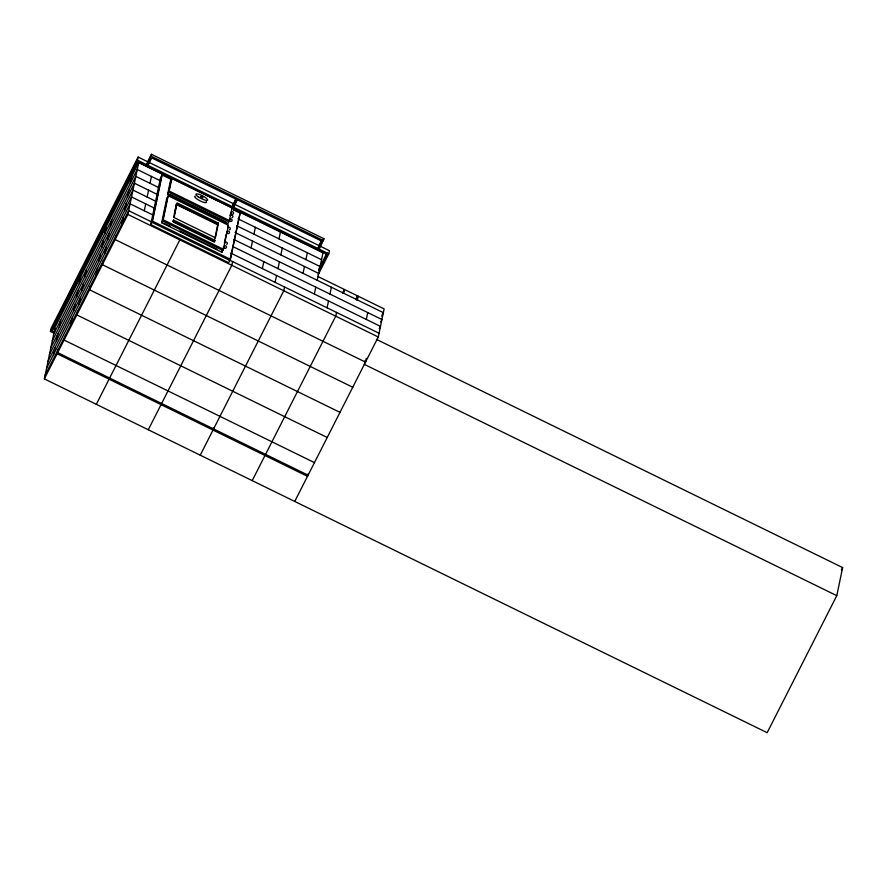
<?xml version="1.0" encoding="UTF-8"?>
<svg xmlns="http://www.w3.org/2000/svg" width="887" height="887" viewBox="0 0 887 887"><rect width="100%" height="100%" fill="white"/><g stroke="black" fill="none" stroke-linecap="round" stroke-linejoin="round"><path stroke-width="1.33" d="M54.162 333.29L50.437 331.472L51.091 328.345L138.106 157.054L329.443 250.711L328.789 253.826L318.145 274.782M376.432 339.366L842.65 567.58L836.785 595.654L767.166 732.695L44.35 378.882L55.171 327.092L138.705 162.643L171.025 178.464M53.53 354.567L54.961 347.704M56.391 340.841L57.832 333.978M59.263 327.115L60.693 320.251M44.35 378.882L57.112 353.758L57.899 350.01M308.077 475.177L57.688 352.616L58.475 348.868M64.851 336.306L64.075 340.054L314.464 462.615M70.661 324.886L72.091 318.023M73.521 311.16L74.963 304.296M76.393 297.433L77.823 290.57M79.265 283.707L80.695 276.844M77.624 311.182L76.836 314.929L327.225 437.491M79.054 304.319L80.484 297.455M81.926 290.592L83.356 283.729M84.786 276.866L86.216 270.003M90.385 286.057L89.598 289.805L339.987 412.366M96.184 274.637L97.614 267.774M99.045 260.911L100.486 254.048M101.916 247.185L103.347 240.322M104.788 233.458L106.218 226.595M103.147 260.933L102.36 264.681L352.749 387.242M104.577 254.07L106.008 247.207M107.449 240.344L108.879 233.481M110.31 226.617L111.751 219.754M115.909 235.809L115.122 239.557L365.511 362.118L366.298 358.37M121.707 224.389L123.138 217.526M124.579 210.662L126.009 203.799M127.44 196.936L128.881 190.073M130.311 183.21L131.742 176.347M50.437 331.472L137.452 160.17L138.106 157.054M57.688 352.616L127.883 214.432L138.705 162.643M318.289 248.005L321.77 241.153L151.699 157.897L148.218 164.749L147.031 164.173L147.419 162.299L151.489 154.305L323.921 238.714L319.475 248.582L318.289 248.005L318.677 246.131L321.582 240.421M147.031 164.173L151.489 154.305M144.271 210.762L145.712 203.899M147.142 197.036L148.572 190.173M150.014 183.31L151.444 176.446M233.902 210.097L240.089 213.124L230.443 259.303L228.691 262.74L150.735 224.588L160.381 178.409L162.133 174.972L172.034 179.817M161.556 176.114L151.899 222.304L229.855 260.445M150.735 224.588L152.486 221.151L162.133 174.972M161.667 222.77L166.689 198.743L168.197 195.772L228.425 225.265L223.413 249.28L221.905 252.252L161.667 222.77L163.175 219.799L168.197 195.772M167.676 194.031L170.348 181.247L171.856 178.276L232.084 207.758L229.411 220.553L227.904 223.524L167.676 194.031L169.184 191.06L171.856 178.276M167.61 196.914L162.598 220.941L222.837 250.422L223.602 246.719M171.269 179.418L168.597 192.202L228.835 221.695M174.373 213.745L176.546 204.043L217.88 224.278M173.752 217.37L176.546 204.043M173.542 220.054L173.142 221.927L214.488 242.162L214.876 240.288L173.542 220.054L172.954 221.196L214.299 241.43L214.876 240.288M214.842 238.814L217.781 224.101M218.457 223.136L215.397 237.794L174.063 217.559L177.123 202.901L218.457 223.136L217.648 224.733L176.313 204.498M221.905 252.252L222.46 249.58M224.378 243.005L226.218 234.212M230.121 215.541L230.631 213.091M237.328 199.808L233.846 206.66L232.66 206.083L235.953 198.5M233.846 206.66L234.235 204.797L233.048 204.21M229.855 260.456L240.089 213.124M232.605 261.565L231.817 265.302L161.622 403.485M213.534 427.567L213.013 430.062L200.251 455.186M251.076 247.905L252.507 241.042M253.948 234.179L255.378 227.316M262.386 268.573L263.816 261.709M279.006 238.88L280.436 232.017M275.125 282.376L276.556 275.513M277.986 268.65L279.427 261.787M280.857 254.924L282.288 248.061M284.572 287L283.785 290.748L213.59 428.92M303.044 273.351L304.474 266.477M305.915 259.614L307.345 252.751M314.353 294.007L315.783 287.144M317.213 280.281L322.957 252.828L233.192 208.888M327.092 307.811L328.523 300.948M329.953 294.085L331.394 287.222M336.539 312.435L335.752 316.182L265.568 454.366M343.202 292.998L343.99 289.262L318.001 276.544M343.679 293.231L344.455 289.495L357.45 295.848L356.663 299.595M308.022 473.824L307.501 476.319L57.112 353.758M357.372 299.939L358.16 296.191L384.138 308.92L378.272 336.993L294.739 501.443M366.32 319.453L367.75 312.59M365.189 360.388L364.357 364.402L836.785 595.654M63.443 307.124L64.696 304.662M67.822 298.487L70.96 292.322M89.132 256.543L90.385 254.081M95.397 244.213L96.65 241.741M114.822 205.961L116.075 203.5M121.098 193.621L122.351 191.16M125.477 184.995L128.615 178.819M53.741 333.955L137.274 169.506L159.715 180.493M52.3 340.819L135.833 176.369L159.46 187.933M50.869 347.682L134.403 183.232L158.03 194.796M49.439 354.545L132.972 190.095L156.589 201.659M148.606 162.875L150.923 158.307M47.998 361.408L131.531 196.958L155.158 208.523M46.567 368.271L130.101 203.822L153.518 215.286M45.137 375.134L128.67 210.685L152.176 222.194M96.317 404.317L109.079 379.192M109.655 378.05L179.85 239.867M232.66 206.083L236.142 199.231M234.811 203.655L237.128 199.087M227.848 226.407L228.425 225.265M225.675 236.818L226.252 235.676M230.509 257.33L231.086 256.188M148.284 429.751L161.046 404.627M320.44 245.566L322.757 240.998M323.345 239.856L323.921 238.714M318.843 269.005L326.993 252.817M318.877 270.435L327.026 254.392L138.05 161.889L52.2 330.906L54.684 332.126M325.063 259.337L327.558 254.403M342.593 293.165L343.834 290.714M252.218 480.632L264.98 455.508M356.208 298.298L357.45 295.848M356.286 299.873L358.16 296.191M381.621 316.082L383.361 312.656L233.647 239.379M380.7 321.937L381.92 319.52L233.336 246.786M379.259 328.8L380.49 326.383L230.687 253.061M841.397 570.042L842.65 567.58M151.089 156.179L323.533 240.588M137.452 160.17L328.789 253.826M237.971 218.801L321.515 259.691M169.184 191.06L229.411 220.553M236.507 225.642L320.085 266.555M169.661 194.464L226.118 222.094M179.784 205.34L182.267 206.549M235.077 232.505L318.655 273.418M163.175 219.799L223.413 249.28M163.663 223.191L169.894 226.229M179.762 231.063L216.805 249.192M152.486 221.151L230.443 259.303M228.89 259.747L379.059 333.246M127.883 214.432L378.272 336.993M52.788 328.101L55.271 329.321M206.128 201.371A6.586 1.541 26.9 0 1 200.562 201.094A6.586 1.541 26.9 0 1 195.195 196.16M231.784 209.01A1.319 1.275 11.8 0 1 233.802 208.212A1.319 1.275 11.8 0 1 233.802 210.341M230.387 215.874A1.319 1.275 11.8 0 1 232.56 215.619A1.319 1.275 11.8 0 1 231.995 217.659M224.688 243.382A1.319 1.275 11.8 0 1 226.584 242.162A1.319 1.275 11.8 0 1 226.739 244.38M227.793 228.003A1.319 1.275 11.8 0 1 229.955 227.748A1.319 1.275 11.8 0 1 229.389 229.8M200.617 196.526L202.968 197.734L200.706 196.482M198.134 196.748A6.586 1.541 26.9 0 0 207.647 200.14A6.586 1.541 26.9 0 0 199.597 194.497A6.586 1.541 26.9 0 0 198.134 196.748M231.197 213.712A1.319 1.275 11.8 0 0 233.469 213.59A1.319 1.275 11.8 0 0 232.206 211.738A1.319 1.275 11.8 0 0 231.197 213.712M229.7 220.896A1.319 1.275 11.8 0 0 231.973 220.774A1.319 1.275 11.8 0 0 230.698 218.912A1.319 1.275 11.8 0 0 229.7 220.896M224.134 247.75A1.319 1.275 11.8 0 0 226.407 247.628A1.319 1.275 11.8 0 0 225.132 245.777A1.319 1.275 11.8 0 0 224.134 247.75M227.094 233.026A1.319 1.275 11.8 0 0 229.367 232.904A1.319 1.275 11.8 0 0 228.103 231.041A1.319 1.275 11.8 0 0 227.094 233.026"/></g></svg>
